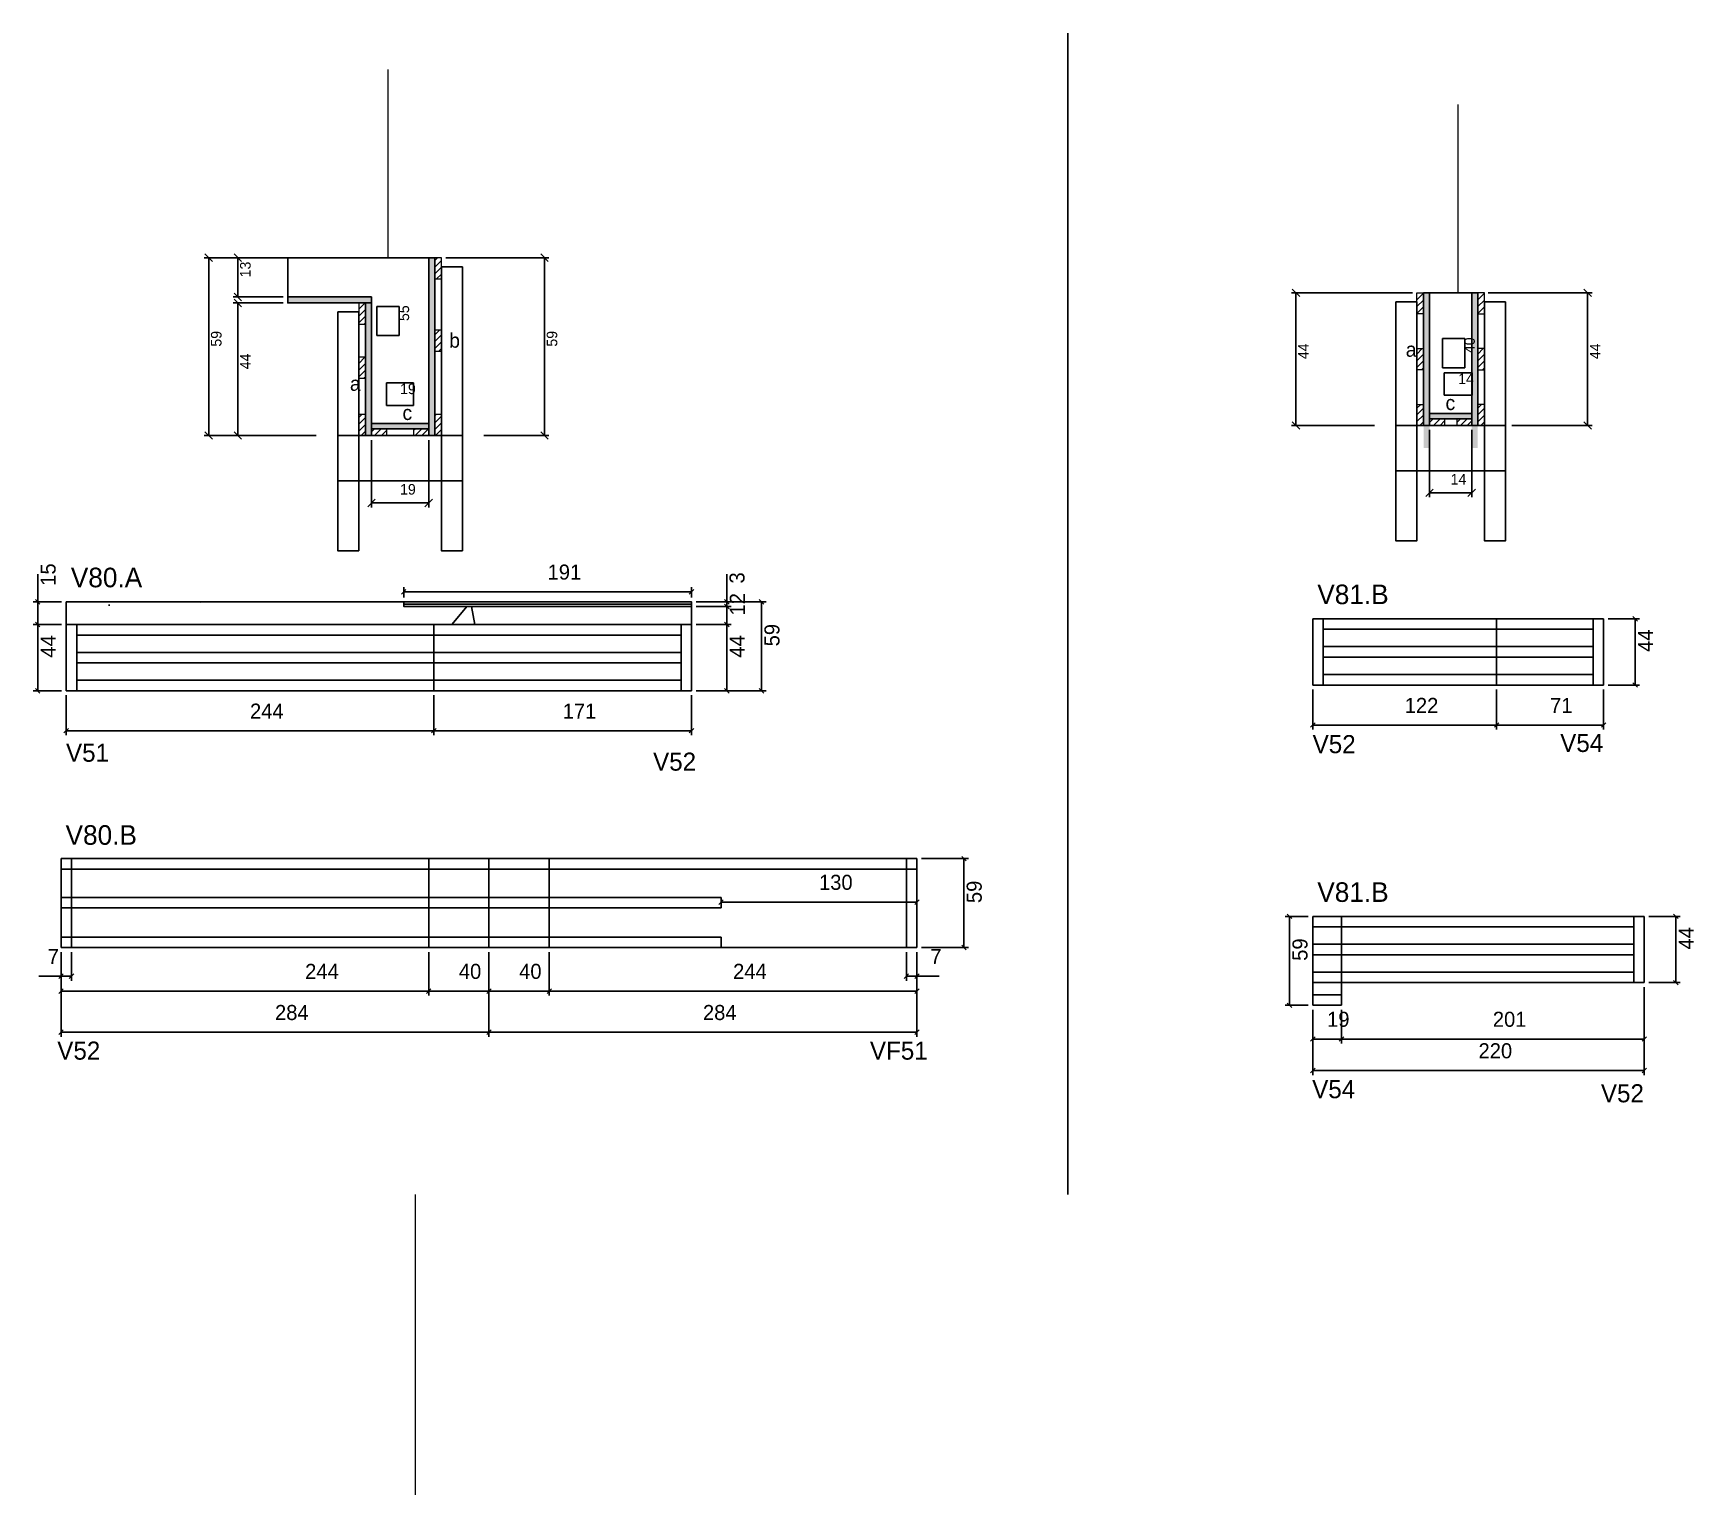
# Model space of a CAD drawing. Header units: metres. Extents: x 5905 to 7007, y 2829 to 3799.
import ezdxf

# ---------------------------------------------------------------- set-up
doc = ezdxf.new("R2010")
doc.units = ezdxf.units.M
for name, color, linetype in [('00 - FELIPE', 7, 'Continuous'), ('5', 7, 'Continuous'), ('CONCRETO', 7, 'Continuous'), ('COTA', 7, 'Continuous'), ('Cota Seção (2x)', 7, 'Continuous'), ('detalhes', 7, 'Continuous'), ('Hachura', 7, 'Continuous'), ('Madeira', 7, 'Continuous'), ('Painéis', 7, 'Continuous'), ('SARR_2.2x7', 7, 'Continuous'), ('SARR_3.5x7', 7, 'Continuous'), ('SARR_EDITAR', 7, 'Continuous'), ('SARRAFO DE PRESSAO', 7, 'Continuous'), ('Texto Seção', 7, 'Continuous')]:
    doc.layers.add(name, color=color, linetype=linetype)

msp = doc.modelspace()

# ---------------------------------------------------------------- hatches: boundary and pattern name
at = {"layer": 'COTA'}
h = msp.add_hatch(dxfattribs=at)
h.set_pattern_fill('AR-CONC')
h.paths.add_polyline_path([(6150.9, 3418.4), (6150.9, 3421.4), (5925.7, 3421.4), (5925.9, 3406.4), (6341.9, 3406.4), (6341.9, 3418.4), (6150.9, 3418.4)])
at = {"layer": 'Hachura'}
h = msp.add_hatch(color=7, dxfattribs=at)
h.dxf.hatch_style = 1
h.paths.add_polyline_path([(6171.5, 3649.8), (6167.5, 3649.8), (6167.5, 3531.8), (6171.5, 3531.8), (6171.5, 3649.8)])
h = msp.add_hatch(dxfattribs=at)
h.set_pattern_fill('ANSI31')
h.paths.add_polyline_path([(6171.5, 3635.8), (6175.9, 3635.8), (6175.9, 3649.8), (6171.5, 3649.8), (6171.5, 3635.8)])
h = msp.add_hatch(dxfattribs=at)
h.set_pattern_fill('ANSI31')
h.paths.add_polyline_path([(6827.7, 3612.5), (6823.3, 3612.5), (6823.3, 3626.5), (6827.7, 3626.5), (6827.7, 3612.5)])
h = msp.add_hatch(color=7, dxfattribs=at)
h.dxf.hatch_style = 1
h.paths.add_polyline_path([(6831.7, 3626.5), (6827.7, 3626.5), (6827.7, 3523.5), (6831.7, 3523.5), (6831.7, 3626.5)])
h = msp.add_hatch(color=7, dxfattribs=at)
h.dxf.hatch_style = 1
h.paths.add_polyline_path([(6863.7, 3626.5), (6859.7, 3626.5), (6859.7, 3523.5), (6863.7, 3523.5), (6863.7, 3626.5)])
h = msp.add_hatch(dxfattribs=at)
h.set_pattern_fill('ANSI31')
h.paths.add_polyline_path([(6863.7, 3612.5), (6868.1, 3612.5), (6868.1, 3626.5), (6863.7, 3626.5), (6863.7, 3612.5)])
h = msp.add_hatch(color=7, dxfattribs=at)
h.dxf.hatch_style = 1
h.paths.add_polyline_path([(6129.5, 3619.8), (6129.5, 3623.8), (6073.9, 3623.8), (6073.9, 3619.8), (6129.5, 3619.8)])
h = msp.add_hatch(dxfattribs=at)
h.set_pattern_fill('ANSI31')
h.paths.add_polyline_path([(6121.1, 3605.8), (6125.5, 3605.8), (6125.5, 3619.8), (6121.1, 3619.8), (6121.1, 3605.8)])
h = msp.add_hatch(color=7, dxfattribs=at)
h.dxf.hatch_style = 1
h.paths.add_polyline_path([(6129.5, 3621.8), (6125.5, 3621.8), (6125.5, 3531.8), (6129.5, 3531.8), (6129.5, 3621.8)])
h = msp.add_hatch(dxfattribs=at)
h.set_pattern_fill('ANSI31')
h.paths.add_polyline_path([(6171.5, 3587.8), (6175.9, 3587.8), (6175.9, 3601.8), (6171.5, 3601.8), (6171.5, 3587.8)])
h = msp.add_hatch(dxfattribs=at)
h.set_pattern_fill('ANSI31')
h.paths.add_polyline_path([(6121.1, 3569.8), (6125.5, 3569.8), (6125.5, 3583.8), (6121.1, 3583.8), (6121.1, 3569.8)])
h = msp.add_hatch(dxfattribs=at)
h.set_pattern_fill('ANSI31')
h.paths.add_polyline_path([(6827.7, 3575.5), (6823.3, 3575.5), (6823.3, 3589.5), (6827.7, 3589.5), (6827.7, 3575.5)])
h = msp.add_hatch(dxfattribs=at)
h.set_pattern_fill('ANSI31')
h.paths.add_polyline_path([(6863.7, 3575.5), (6868.1, 3575.5), (6868.1, 3589.5), (6863.7, 3589.5), (6863.7, 3575.5)])
h = msp.add_hatch(dxfattribs=at)
h.set_pattern_fill('ANSI31')
h.paths.add_polyline_path([(6827.7, 3538.5), (6823.3, 3538.5), (6823.3, 3552.5), (6827.7, 3552.5), (6827.7, 3538.5)])
h = msp.add_hatch(dxfattribs=at)
h.set_pattern_fill('ANSI31')
h.paths.add_polyline_path([(6863.7, 3538.5), (6868.1, 3538.5), (6868.1, 3552.5), (6863.7, 3552.5), (6863.7, 3538.5)])
h = msp.add_hatch(dxfattribs=at)
h.set_pattern_fill('ANSI31')
h.paths.add_polyline_path([(6121.1, 3531.8), (6125.5, 3531.8), (6125.5, 3545.8), (6121.1, 3545.8), (6121.1, 3531.8)])
h = msp.add_hatch(color=7, dxfattribs=at)
h.dxf.hatch_style = 1
h.paths.add_polyline_path([(6167.5, 3536.2), (6167.5, 3539.8), (6129.5, 3539.8), (6129.5, 3536.2), (6167.5, 3536.2)])
h = msp.add_hatch(dxfattribs=at)
h.set_pattern_fill('ANSI31')
h.paths.add_polyline_path([(6171.5, 3531.8), (6175.9, 3531.8), (6175.9, 3545.8), (6171.5, 3545.8), (6171.5, 3531.8)])
h = msp.add_hatch(color=7, dxfattribs=at)
h.dxf.hatch_style = 1
h.paths.add_polyline_path([(6859.7, 3542.9), (6859.7, 3546.5), (6831.7, 3546.5), (6831.7, 3542.9), (6859.7, 3542.9)])
h = msp.add_hatch(dxfattribs=at)
h.set_pattern_fill('ANSI31')
h.paths.add_polyline_path([(6831.7, 3538.5), (6831.7, 3542.9), (6841.7, 3542.9), (6841.7, 3538.5), (6831.7, 3538.5)])
h = msp.add_hatch(dxfattribs=at)
h.set_pattern_fill('ANSI31')
h.paths.add_polyline_path([(6859.7, 3538.5), (6859.7, 3542.9), (6849.7, 3542.9), (6849.7, 3538.5), (6859.7, 3538.5)])
h = msp.add_hatch(dxfattribs=at)
h.set_pattern_fill('ANSI31')
h.paths.add_polyline_path([(6129.5, 3531.8), (6129.5, 3536.2), (6139.5, 3536.2), (6139.5, 3531.8), (6129.5, 3531.8)])
h = msp.add_hatch(dxfattribs=at)
h.set_pattern_fill('ANSI31')
h.paths.add_polyline_path([(6167.5, 3531.8), (6167.5, 3536.2), (6157.5, 3536.2), (6157.5, 3531.8), (6167.5, 3531.8)])

# ---------------------------------------------------------------- linework, layer by layer
at = {"layer": '00 - FELIPE', "color": 0, "lineweight": 25}
for p, q in [((6363, 3223.6), (6360, 3220.6)), ((6490, 3220.6), (6493, 3223.6)), ((6740.3, 3211.2), (6737.3, 3214.2)), ((6169, 3164.6), (6166, 3161.6)), ((6206, 3161.6), (6209, 3164.6)), ((6737.3, 3155.2), (6740.3, 3152.2)), ((5925, 3137.3), (5922, 3134.3)), ((6206, 3134.3), (6209, 3137.3)), ((6209, 3137.3), (6206, 3134.3)), ((6490, 3134.3), (6493, 3137.3)), ((6755.7, 3132.8), (6752.7, 3129.8)), ((6771.7, 3129.8), (6774.7, 3132.8)), ((6774.7, 3132.8), (6771.7, 3129.8)), ((6972.7, 3129.8), (6975.7, 3132.8))]:
    msp.add_line(p, q, dxfattribs=at)
at = {"layer": '00 - FELIPE', "color": 4, "lineweight": 25}
for p, q in [((6361.5, 3224.5), (6361.5, 3225.1)), ((6491.5, 3222.1), (6361.5, 3222.1)), ((6491.5, 3224.5), (6491.5, 3225.1)), ((6751.2, 3212.7), (6735.8, 3212.7)), ((6738.8, 3153.7), (6738.8, 3212.7)), ((5923.5, 3189), (5923.5, 3132.8)), ((6167.5, 3189), (6167.5, 3160.1)), ((6207.5, 3189), (6207.5, 3160.1)), ((6207.5, 3189), (6207.5, 3132.8)), ((6207.5, 3189), (6207.5, 3132.8)), ((6491.5, 3189), (6491.5, 3132.8)), ((6167.5, 3163.1), (6207.5, 3163.1)), ((6974.2, 3165.7), (6974.2, 3128.3)), ((6751.2, 3153.7), (6735.8, 3153.7)), ((6754.2, 3150.7), (6754.2, 3128.3)), ((6773.2, 3150.7), (6773.2, 3128.3)), ((6773.2, 3150.7), (6773.2, 3128.3)), ((5923.5, 3135.8), (6207.5, 3135.8)), ((6207.5, 3135.8), (6491.5, 3135.8)), ((6773.2, 3131.3), (6754.2, 3131.3)), ((6773.2, 3131.3), (6974.2, 3131.3))]:
    msp.add_line(p, q, dxfattribs=at)
at = {"layer": 'CONCRETO', "color": 251, "lineweight": 25}
for points in [[(6073.9, 3623.8), (6073.9, 3649.8), (6129.5, 3649.8), (6129.5, 3649.8), (6167.5, 3649.8), (6167.5, 3539.8), (6129.5, 3539.8), (6129.5, 3623.8)], [(6831.7, 3626.5), (6831.7, 3626.5), (6859.7, 3626.5), (6859.7, 3598.5), (6859.7, 3598.5), (6859.7, 3546.5), (6831.7, 3546.5), (6831.7, 3626.5)]]:
    msp.add_lwpolyline(points, close=True, dxfattribs=at)
at = {"layer": 'COTA', "color": 241, "lineweight": 25}
for p, q in [((6591.6, 3798.8), (6591.6, 3028.1)), ((5926.9, 3406.4), (5926.9, 3421.4)), ((6150.9, 3421.4), (5926.9, 3421.4)), ((6341.9, 3418.4), (6341.9, 3406.4)), ((6773.2, 3168.7), (6754.2, 3168.7))]:
    msp.add_line(p, q, dxfattribs=at)
at = {"layer": 'COTA', "color": 4, "lineweight": 25}
for p, q in [((6118.5, 3649.8), (6018.5, 3649.8)), ((6021.5, 3531.8), (6021.5, 3649.8)), ((6070.9, 3649.8), (6037.8, 3649.8)), ((6040.8, 3649.8), (6040.8, 3623.8)), ((6178.9, 3649.8), (6247.3, 3649.8)), ((6244.3, 3531.8), (6244.3, 3649.8)), ((6820.3, 3626.5), (6740, 3626.5)), ((6743, 3626.5), (6743, 3538.5)), ((6870.7, 3626.5), (6939.6, 3626.5)), ((6936.6, 3538.5), (6936.6, 3626.5)), ((6070.9, 3623.8), (6037.8, 3623.8)), ((6070.9, 3619.8), (6037.8, 3619.8)), ((6040.8, 3619.8), (6040.8, 3531.8)), ((6795.1, 3538.5), (6740, 3538.5)), ((6886.3, 3538.5), (6939.6, 3538.5)), ((6092.9, 3531.8), (6018.5, 3531.8)), ((6092.9, 3531.8), (6037.8, 3531.8)), ((6129.5, 3528.8), (6129.5, 3484.1)), ((6167.5, 3528.8), (6167.5, 3484.1)), ((6204.1, 3531.8), (6247.3, 3531.8)), ((6831.7, 3535.5), (6831.7, 3490.8)), ((6859.7, 3535.5), (6859.7, 3490.8)), ((6831.7, 3493.8), (6859.7, 3493.8)), ((6129.5, 3487.1), (6167.5, 3487.1)), ((6754.2, 3363.2), (6754.2, 3336.7)), ((6876.2, 3363.2), (6876.2, 3336.7)), ((6876.2, 3363.2), (6876.2, 3336.7)), ((6947.2, 3363.2), (6947.2, 3336.7)), ((5926.9, 3359.4), (5926.9, 3332.9)), ((6170.9, 3359.4), (6170.9, 3332.9)), ((6170.9, 3359.4), (6170.9, 3332.9)), ((6341.9, 3359.4), (6341.9, 3332.9)), ((6754.2, 3339.7), (6876.2, 3339.7)), ((6876.2, 3339.7), (6947.2, 3339.7)), ((5926.9, 3335.9), (6170.9, 3335.9)), ((6170.9, 3335.9), (6341.9, 3335.9)), ((6494.5, 3251), (6525.7, 3251)), ((6522.7, 3251), (6522.7, 3192)), ((5923.5, 3189), (5923.5, 3160.1)), ((5923.5, 3189), (5923.5, 3170)), ((5930.5, 3189), (5930.5, 3170)), ((6167.5, 3189), (6167.5, 3160.1)), ((6207.5, 3189), (6207.5, 3160.1)), ((6247.5, 3189), (6247.5, 3160.1)), ((6484.5, 3189), (6484.5, 3170)), ((6491.5, 3189), (6491.5, 3170)), ((6494.5, 3192), (6525.7, 3192)), ((5923.5, 3173), (5908.8, 3173)), ((5930.5, 3173), (5923.5, 3173)), ((5923.5, 3163.1), (6167.5, 3163.1)), ((6207.5, 3163.1), (6247.5, 3163.1)), ((6484.5, 3173), (6491.5, 3173)), ((6491.5, 3173), (6506.3, 3173)), ((6974.2, 3165.7), (6974.2, 3107.4)), ((6754.2, 3150.7), (6754.2, 3107.4)), ((6754.2, 3110.4), (6974.2, 3110.4))]:
    msp.add_line(p, q, dxfattribs=at)
at = {"layer": 'COTA', "color": 0, "lineweight": 25}
for p, q in [((6755.7, 3341.2), (6752.7, 3338.2)), ((6874.7, 3338.2), (6877.7, 3341.2)), ((6877.7, 3341.2), (6874.7, 3338.2)), ((6945.7, 3338.2), (6948.7, 3341.2)), ((5928.4, 3337.4), (5925.4, 3334.4)), ((6169.4, 3334.4), (6172.4, 3337.4)), ((6172.4, 3337.4), (6169.4, 3334.4)), ((6340.4, 3334.4), (6343.4, 3337.4)), ((6524.2, 3249.5), (6521.2, 3252.5)), ((6521.2, 3193.5), (6524.2, 3190.5)), ((5925, 3174.5), (5922, 3171.5)), ((5929, 3171.5), (5932, 3174.5)), ((6486, 3174.5), (6483, 3171.5)), ((6490, 3171.5), (6493, 3174.5)), ((5925, 3164.6), (5922, 3161.6)), ((6166, 3161.6), (6169, 3164.6)), ((6209, 3164.6), (6206, 3161.6)), ((6246, 3161.6), (6249, 3164.6)), ((6755.7, 3111.9), (6752.7, 3108.9)), ((6972.7, 3108.9), (6975.7, 3111.9))]:
    msp.add_line(p, q, dxfattribs=at)
for points in [[(6024, 3647.3), (6019, 3652.3)], [(6043.3, 3647.3), (6038.3, 3652.3)], [(6246.8, 3647.3), (6241.8, 3652.3)], [(6038.3, 3626.3), (6043.3, 3621.3)], [(6745.5, 3624), (6740.5, 3629)], [(6939.1, 3624), (6934.1, 3629)], [(6043.3, 3617.3), (6038.3, 3622.3)], [(6740.5, 3541), (6745.5, 3536)], [(6934.1, 3541), (6939.1, 3536)], [(6019, 3534.3), (6024, 3529.3)], [(6038.3, 3534.3), (6043.3, 3529.3)], [(6241.8, 3534.3), (6246.8, 3529.3)], [(6834.2, 3496.3), (6829.2, 3491.3)], [(6857.2, 3491.3), (6862.2, 3496.3)], [(6132, 3489.6), (6127, 3484.6)], [(6165, 3484.6), (6170, 3489.6)]]:
    msp.add_lwpolyline(points, dxfattribs=at)
at = {"layer": 'Cota Seção (2x)', "color": 180, "lineweight": 25}
for p, q in [((6148, 3617.5), (6133, 3617.5)), ((6133, 3617.5), (6133, 3598.2)), ((6148, 3598.2), (6148, 3617.5)), ((6133, 3598.2), (6148, 3598.2)), ((6855.2, 3596.2), (6840.2, 3596.2)), ((6840.2, 3596.2), (6840.2, 3576.8)), ((6855.2, 3576.8), (6855.2, 3596.2)), ((6840.2, 3576.8), (6855.2, 3576.8)), ((6860, 3573.5), (6841.4, 3573.5)), ((6841.4, 3573.5), (6841.4, 3558.5)), ((6860, 3558.5), (6860, 3573.5)), ((6157.5, 3566.8), (6139.5, 3566.8)), ((6139.5, 3566.8), (6139.5, 3551.8)), ((6157.5, 3551.8), (6157.5, 3566.8)), ((6139.5, 3551.8), (6157.5, 3551.8)), ((6841.4, 3558.5), (6860, 3558.5))]:
    msp.add_line(p, q, dxfattribs=at)
at = {"layer": 'Madeira', "color": 126, "lineweight": 18}
for points in [[(6171.5, 3635.8), (6175.9, 3635.8), (6175.9, 3649.8), (6171.5, 3649.8)], [(6827.7, 3612.5), (6823.3, 3612.5), (6823.3, 3626.5), (6827.7, 3626.5)], [(6863.7, 3612.5), (6868.1, 3612.5), (6868.1, 3626.5), (6863.7, 3626.5)], [(6121.1, 3605.8), (6125.5, 3605.8), (6125.5, 3619.8), (6121.1, 3619.8)], [(6171.5, 3587.8), (6175.9, 3587.8), (6175.9, 3601.8), (6171.5, 3601.8)], [(6121.1, 3569.8), (6125.5, 3569.8), (6125.5, 3583.8), (6121.1, 3583.8)], [(6827.7, 3575.5), (6823.3, 3575.5), (6823.3, 3589.5), (6827.7, 3589.5)], [(6863.7, 3575.5), (6868.1, 3575.5), (6868.1, 3589.5), (6863.7, 3589.5)], [(6827.7, 3538.5), (6823.3, 3538.5), (6823.3, 3552.5), (6827.7, 3552.5)], [(6863.7, 3538.5), (6868.1, 3538.5), (6868.1, 3552.5), (6863.7, 3552.5)], [(6121.1, 3531.8), (6125.5, 3531.8), (6125.5, 3545.8), (6121.1, 3545.8)], [(6171.5, 3531.8), (6175.9, 3531.8), (6175.9, 3545.8), (6171.5, 3545.8)], [(6831.7, 3538.5), (6831.7, 3542.9), (6841.7, 3542.9), (6841.7, 3538.5)], [(6859.7, 3538.5), (6859.7, 3542.9), (6849.7, 3542.9), (6849.7, 3538.5)], [(6129.5, 3531.8), (6129.5, 3536.2), (6139.5, 3536.2), (6139.5, 3531.8)], [(6167.5, 3531.8), (6167.5, 3536.2), (6157.5, 3536.2), (6157.5, 3531.8)]]:
    msp.add_lwpolyline(points, close=True, dxfattribs=at)
at = {"layer": 'Painéis', "color": 4, "lineweight": 25}
for p, q in [((5908, 3421.4), (5908, 3439.8)), ((6365.3, 3421.4), (6365.3, 3439.7)), ((6150.9, 3424.4), (6150.9, 3431.1)), ((6341.9, 3428.1), (6150.9, 3428.1)), ((6341.9, 3424.4), (6341.9, 3431.1)), ((5923.9, 3421.4), (5905, 3421.4)), ((5908, 3406.4), (5908, 3421.4)), ((6344.9, 3421.4), (6391.4, 3421.4)), ((6344.9, 3421.4), (6368.3, 3421.4)), ((6344.9, 3418.4), (6368.3, 3418.4)), ((6344.9, 3418.4), (6368.3, 3418.4)), ((6365.3, 3418.4), (6365.3, 3421.4)), ((6365.3, 3406.4), (6365.3, 3418.4)), ((6365.3, 3418.4), (6365.3, 3415.4)), ((6388.4, 3421.4), (6388.4, 3362.4)), ((5923.9, 3406.4), (5905, 3406.4)), ((5923.9, 3406.4), (5905, 3406.4)), ((5908, 3362.4), (5908, 3406.4)), ((6344.9, 3406.4), (6368.3, 3406.4)), ((6344.9, 3406.4), (6368.3, 3406.4)), ((6365.3, 3406.4), (6365.3, 3362.4)), ((6950.2, 3410.2), (6971.1, 3410.2)), ((6968.1, 3366.2), (6968.1, 3410.2)), ((5923.9, 3362.4), (5905, 3362.4)), ((6344.9, 3362.4), (6368.3, 3362.4)), ((6344.9, 3362.4), (6391.4, 3362.4)), ((6950.2, 3366.2), (6971.1, 3366.2)), ((6977.2, 3212.7), (6998.1, 3212.7)), ((6995.1, 3168.7), (6995.1, 3212.7)), ((6247.5, 3189), (6247.5, 3160.1)), ((6491.5, 3189), (6491.5, 3160.1)), ((6247.5, 3163.1), (6491.5, 3163.1)), ((6977.2, 3168.7), (6998.1, 3168.7))]:
    msp.add_line(p, q, dxfattribs=at)
at = {"layer": 'Painéis', "color": 0, "lineweight": 25}
for p, q in [((6152.4, 3429.6), (6149.4, 3426.6)), ((6340.4, 3426.6), (6343.4, 3429.6)), ((5909.5, 3419.9), (5906.5, 3422.9)), ((6363.8, 3422.9), (6366.8, 3419.9)), ((6366.8, 3416.9), (6363.8, 3419.9)), ((6366.8, 3416.9), (6363.8, 3419.9)), ((6389.9, 3419.9), (6386.9, 3422.9)), ((5909.5, 3404.9), (5906.5, 3407.9)), ((5906.5, 3407.9), (5909.5, 3404.9)), ((6363.8, 3407.9), (6366.8, 3404.9)), ((6366.8, 3404.9), (6363.8, 3407.9)), ((6969.6, 3408.7), (6966.6, 3411.7)), ((5906.5, 3363.9), (5909.5, 3360.9)), ((6363.8, 3363.9), (6366.8, 3360.9)), ((6386.9, 3363.9), (6389.9, 3360.9)), ((6966.6, 3367.7), (6969.6, 3364.7)), ((6996.6, 3211.2), (6993.6, 3214.2)), ((6249, 3164.6), (6246, 3161.6)), ((6490, 3161.6), (6493, 3164.6)), ((6993.6, 3170.2), (6996.6, 3167.2))]:
    msp.add_line(p, q, dxfattribs=at)
at = {"layer": 'Painéis', "color": 200, "lineweight": 25}
for p, q in [((5926.9, 3406.4), (6341.9, 3406.4)), ((5926.9, 3362.4), (5926.9, 3406.4)), ((6170.9, 3362.4), (6170.9, 3406.4)), ((6341.9, 3362.4), (6341.9, 3406.4)), ((6754.2, 3410.2), (6947.2, 3410.2)), ((6754.2, 3366.2), (6754.2, 3410.2)), ((6876.2, 3366.2), (6876.2, 3410.2)), ((6947.2, 3366.2), (6947.2, 3410.2)), ((5926.9, 3362.4), (6341.9, 3362.4)), ((6754.2, 3366.2), (6947.2, 3366.2)), ((5923.5, 3251), (6491.5, 3251)), ((5923.5, 3192), (5923.5, 3251)), ((6167.5, 3192), (6167.5, 3251)), ((6207.5, 3192), (6207.5, 3251)), ((6247.5, 3192), (6247.5, 3251)), ((6491.5, 3192), (6491.5, 3251)), ((6754.2, 3212.7), (6974.2, 3212.7)), ((6754.2, 3153.7), (6754.2, 3212.7)), ((6773.2, 3153.7), (6773.2, 3212.7)), ((6974.2, 3168.7), (6974.2, 3212.7)), ((5923.5, 3192), (6491.5, 3192)), ((6773.2, 3168.7), (6974.2, 3168.7)), ((6754.2, 3153.7), (6773.2, 3153.7))]:
    msp.add_line(p, q, dxfattribs=at)
for points in [[(6171.5, 3649.8), (6167.5, 3649.8), (6167.5, 3531.8), (6171.5, 3531.8)], [(6827.7, 3626.5), (6831.7, 3626.5), (6831.7, 3538.5), (6827.7, 3538.5)], [(6863.7, 3626.5), (6859.7, 3626.5), (6859.7, 3538.5), (6863.7, 3538.5)], [(6129.5, 3619.8), (6129.5, 3623.8), (6073.9, 3623.8), (6073.9, 3619.8)], [(6125.5, 3619.8), (6129.5, 3619.8), (6129.5, 3531.8), (6125.5, 3531.8)], [(6167.5, 3536.2), (6167.5, 3539.8), (6129.5, 3539.8), (6129.5, 3536.2)], [(6859.7, 3542.9), (6859.7, 3546.5), (6831.7, 3546.5), (6831.7, 3542.9)], [(6150.9, 3421.4), (6341.9, 3421.4), (6341.9, 3418.4), (6150.9, 3418.4)]]:
    msp.add_lwpolyline(points, close=True, dxfattribs=at)
at = {"layer": 'SARR_2.2x7', "color": 40, "lineweight": 25}
for p, q in [((5933.9, 3362.4), (5933.9, 3406.4)), ((6335, 3362.4), (6335, 3406.4)), ((6761.2, 3366.2), (6761.2, 3410.2)), ((6940.3, 3366.2), (6940.3, 3410.2)), ((5933.9, 3399.4), (6170.9, 3399.4)), ((6170.9, 3399.4), (6335, 3399.4)), ((6761.2, 3403.2), (6876.2, 3403.2)), ((6876.2, 3403.2), (6940.3, 3403.2)), ((5933.9, 3387.9), (6170.9, 3387.9)), ((6170.9, 3387.9), (6335, 3387.9)), ((6761.2, 3391.7), (6876.2, 3391.7)), ((6761.2, 3384.7), (6876.2, 3384.7)), ((6876.2, 3391.7), (6940.3, 3391.7)), ((6876.2, 3384.7), (6940.3, 3384.7)), ((5933.9, 3380.9), (6170.9, 3380.9)), ((6170.9, 3380.9), (6335, 3380.9)), ((6761.2, 3373.2), (6876.2, 3373.2)), ((6876.2, 3373.2), (6940.3, 3373.2)), ((5933.9, 3369.4), (6170.9, 3369.4)), ((6170.9, 3369.4), (6335, 3369.4)), ((5930.5, 3192), (5930.5, 3251)), ((6484.5, 3192), (6484.5, 3251)), ((5923.5, 3244), (6207.5, 3244)), ((6207.5, 3244), (6491.5, 3244)), ((5923.5, 3225.3), (6207.5, 3225.3)), ((5923.5, 3218.3), (6207.5, 3218.3)), ((6207.5, 3225.3), (6361.5, 3225.3)), ((6207.5, 3218.3), (6361.5, 3218.3)), ((6361.5, 3225.3), (6361.5, 3218.3)), ((6967.3, 3168.7), (6967.3, 3212.7)), ((5923.5, 3199), (6207.5, 3199)), ((6207.5, 3199), (6361.5, 3199)), ((6361.5, 3199), (6361.5, 3192)), ((6754.2, 3205.7), (6876.2, 3205.7)), ((6876.2, 3205.7), (6967.3, 3205.7)), ((6754.2, 3194.2), (6876.2, 3194.2)), ((6754.2, 3187.2), (6876.2, 3187.2)), ((6876.2, 3194.2), (6967.3, 3194.2)), ((6876.2, 3187.2), (6967.3, 3187.2)), ((6754.2, 3175.7), (6876.2, 3175.7)), ((6876.2, 3175.7), (6967.3, 3175.7)), ((6754.2, 3160.7), (6773.2, 3160.7))]:
    msp.add_line(p, q, dxfattribs=at)
at = {"layer": 'SARR_3.5x7', "color": 81, "lineweight": 25}
for points in [[(6189.9, 3643.8), (6175.9, 3643.8), (6175.9, 3455.4), (6189.9, 3455.4)], [(6809.3, 3620.5), (6823.3, 3620.5), (6823.3, 3462), (6809.3, 3462)], [(6882.1, 3620.5), (6868.1, 3620.5), (6868.1, 3462), (6882.1, 3462)], [(6107.1, 3613.8), (6121.1, 3613.8), (6121.1, 3455.4), (6107.1, 3455.4)], [(6809.3, 3538.5), (6882.1, 3538.5), (6882.1, 3508.4), (6809.3, 3508.4)], [(6107.1, 3531.8), (6189.9, 3531.8), (6189.9, 3501.8), (6107.1, 3501.8)]]:
    msp.add_lwpolyline(points, close=True, dxfattribs=at)
at = {"layer": 'SARR_EDITAR', "color": 141, "lineweight": 25}
msp.add_line((6341.9, 3419.9), (6150.9, 3419.9), dxfattribs=at)
at = {"layer": 'SARRAFO DE PRESSAO', "color": 30, "lineweight": 9}
msp.add_line((6158.8, 2828.8), (6158.8, 3028.1), dxfattribs=at)
at = {"layer": 'Texto Seção', "color": 252, "lineweight": 15}
for p, q in [((6140.7, 3649.8), (6140.7, 3774.8)), ((6850.7, 3626.5), (6850.7, 3751.5))]:
    msp.add_line(p, q, dxfattribs=at)

# ---------------------------------------------------------------- texts
at = {"layer": '00 - FELIPE', "color": 240, "lineweight": 25}
for s, p in [('130', (6426.5, 3230.3)), ('40', (6187.5, 3171.2)), ('284', (6065.5, 3143.9)), ('284', (6349.5, 3143.9)), ('19', (6763.7, 3139.4)), ('201', (6873.7, 3139.4))]:
    msp.add_text(s, height=10, dxfattribs=at).set_placement(p)
msp.add_text('59', height=10, rotation=90, dxfattribs=at).set_placement((6750.7, 3183.2))
at = {"layer": '5', "color": 5, "lineweight": 25}
for s, p in [('V52', (6754.1, 3321)), ('V54', (6918.4, 3321.8)), ('V51', (5926.8, 3315.3)), ('V52', (6316.4, 3309.4)), ('V52', (5921, 3117.6)), ('VF51', (6460.3, 3117.6)), ('V54', (6753.8, 3092)), ('V52', (6945.4, 3089.3))]:
    msp.add_text(s, height=12, rotation=0, dxfattribs=at).set_placement(p)
at = {"layer": 'COTA', "color": 1, "lineweight": 25}
for s, p in [('13', (6049.3, 3636.8)), ('59', (6030, 3590.8)), ('59', (6252.8, 3590.8)), ('44', (6751.5, 3582.5)), ('44', (6945.1, 3582.5)), ('44', (6049.3, 3575.8))]:
    msp.add_text(s, height=7, rotation=90, dxfattribs=at).set_placement(p)
for s, p in [('14', (6845.7, 3499.3)), ('19', (6148.5, 3492.6))]:
    msp.add_text(s, height=7, dxfattribs=at).set_placement(p)
at = {"layer": 'COTA', "color": 240, "lineweight": 25}
for s, p in [('244', (6048.9, 3343.9)), ('171', (6256.4, 3343.9)), ('122', (6815.2, 3347.7)), ('71', (6911.7, 3347.7)), ('7', (5914.7, 3181.1)), ('7', (6500.4, 3181.1)), ('244', (6085.5, 3171.2)), ('40', (6227.5, 3171.2)), ('220', (6864.2, 3118.5))]:
    msp.add_text(s, height=10, dxfattribs=at).set_placement(p)
msp.add_text('59', height=10, rotation=90, dxfattribs=at).set_placement((6534.5, 3221.5))
at = {"layer": 'Cota Seção (2x)', "color": 1, "lineweight": 25}
for s, p in [('55', (6154.5, 3607.8)), ('40', (6861.7, 3586.5))]:
    msp.add_text(s, height=7, rotation=90, dxfattribs=at).set_placement(p)
for s, p in [('14', (6850.7, 3566)), ('19', (6148.5, 3559.3))]:
    msp.add_text(s, height=7, dxfattribs=at).set_placement(p)
at = {"layer": 'detalhes', "color": 4, "lineweight": 25}
for s, p in [('b', (6181.1, 3590.1)), ('a', (6815.9, 3584.1)), ('a', (6115.2, 3561.5)), ('c', (6150.1, 3542.1)), ('c', (6842.3, 3548.7))]:
    msp.add_text(s, height=9.6, dxfattribs=at).set_placement(p)
at = {"layer": 'Painéis', "color": 240, "lineweight": 25}
for s, p in [('15', (5919.9, 3432.1)), ('3', (6377.1, 3433.6)), ('12', (6377.3, 3412.4)), ('59', (6400.3, 3391.9)), ('44', (5920, 3384.4)), ('44', (6377.2, 3384.4)), ('44', (6980, 3388.2)), ('44', (7007, 3190.7))]:
    msp.add_text(s, height=10, rotation=90, dxfattribs=at).set_placement(p)
for s, p in [('191', (6246.4, 3436.2)), ('244', (6369.5, 3171.2))]:
    msp.add_text(s, height=10, dxfattribs=at).set_placement(p)
at = {"layer": 'Texto Seção', "color": 7, "lineweight": 15}
for s, p in [('V80.A', (5930, 3431.1)), ('V81.B', (6757.2, 3419.9)), ('V80.B', (5926.5, 3260.2)), ('V81.B', (6757.2, 3222.3))]:
    msp.add_text(s, height=13, dxfattribs=at).set_placement(p)

doc.saveas('drawing.dxf')
